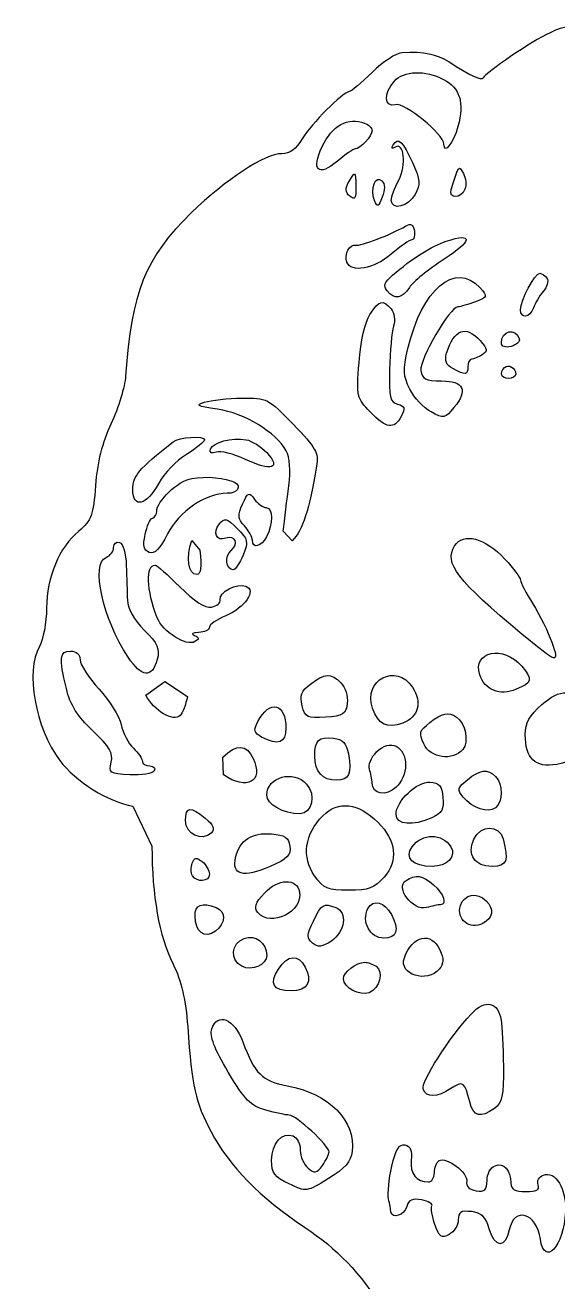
# Model space of a CAD drawing. Header units: millimetres. Extents: x 12 to 319, y 5 to 447.
# Drawn here: x 54.7 to 76.2, y 393.3 to 443.9 of the extents above; entities that cross this region are included whole.
import ezdxf

# ---------------------------------------------------------------- set-up
doc = ezdxf.new("R2010")
doc.units = ezdxf.units.MM
doc.layers.add('Layer 01', color=12, linetype='Continuous', true_color=0xc80000)

msp = doc.modelspace()

# ---------------------------------------------------------------- linework, layer by layer
at = {"layer": 'Layer 01'}
for p, q in [((65.486, 423.146), (65.121, 423.53)), ((61.447, 423.153), (61.772, 422.766)), ((59.601, 416.934), (60.354, 417.477)), ((60.354, 417.477), (61.27, 416.875)), ((62.715, 413.725), (62.694, 414.436)), ((59.071, 412.472), (59.843, 410.86))]:
    msp.add_line(p, q, dxfattribs=at)
for points in [[(75.849, 443.584), (75.104, 443.235), (73.257, 441.987), (73.157, 441.764)], [(77.34, 443.647), (76.643, 443.887), (76.481, 443.88), (75.849, 443.584)], [(69.904, 442.777), (69.67, 442.765), (69.125, 442.409), (68.693, 441.986)], [(71.772, 442.406), (71.304, 442.715), (70.775, 442.82), (69.904, 442.777)], [(73.157, 441.764), (73.096, 441.63), (72.6, 441.86), (71.772, 442.406)], [(68.693, 441.986), (68.262, 441.562), (67.847, 441.214), (67.772, 441.211)], [(69.589, 441.634), (69.973, 442.058), (70.824, 442.088), (71.567, 441.704)], [(69.628, 440.687), (69.168, 440.567), (69.145, 441.143), (69.589, 441.634)], [(71.567, 441.704), (72.222, 441.365), (72.406, 440.764), (72.144, 439.816)], [(67.772, 441.211), (67.521, 441.201), (66.237, 439.909), (65.882, 439.308)], [(71.58, 439.096), (71.58, 439.498), (70.001, 440.785), (69.628, 440.687)], [(66.685, 439.001), (67.085, 439.844), (67.726, 440.199), (68.389, 439.945)], [(68.389, 439.945), (68.557, 439.881), (68.693, 439.744), (68.693, 439.642)], [(68.693, 439.642), (68.693, 439.431), (68.209, 438.907), (68.013, 438.907)], [(69.543, 439.073), (69.743, 439.396), (69.926, 439.224), (70.326, 438.336)], [(72.144, 439.816), (71.958, 439.141), (71.58, 438.658), (71.58, 439.096)], [(65.882, 439.308), (65.644, 438.905), (65.382, 438.715), (65.065, 438.715)], [(67.299, 438.415), (66.527, 437.766), (66.232, 438.047), (66.685, 439.001)], [(68.013, 438.907), (67.942, 438.907), (67.62, 438.686), (67.299, 438.415)], [(69.62, 438.981), (69.487, 438.899), (69.457, 438.934), (69.543, 439.073)], [(69.763, 437.65), (70.084, 438.266), (69.983, 439.206), (69.62, 438.981)], [(65.065, 438.715), (64.391, 438.715), (62.817, 437.686), (61.423, 436.336)], [(70.326, 438.336), (70.63, 437.662), (70.644, 437.487), (70.423, 437.076)], [(67.784, 437.628), (68.008, 438.02), (68.021, 438.009), (68.039, 437.416)], [(68.788, 436.839), (68.607, 437.288), (68.834, 437.881), (69.09, 437.625)], [(71.874, 437.272), (72.193, 438.29), (72.169, 438.259), (72.363, 437.913)], [(72.363, 437.913), (72.462, 437.737), (72.49, 437.456), (72.425, 437.288)], [(67.803, 437.003), (67.598, 437.174), (67.594, 437.297), (67.784, 437.628)], [(68.039, 437.416), (68.055, 436.917), (68.007, 436.834), (67.803, 437.003)], [(69.09, 437.625), (69.213, 437.502), (69.218, 437.265), (69.103, 436.967)], [(69.464, 436.839), (69.465, 436.971), (69.6, 437.336), (69.763, 437.65)], [(69.103, 436.967), (68.947, 436.561), (68.907, 436.545), (68.788, 436.839)], [(70.423, 437.076), (70.16, 436.584), (69.462, 436.411), (69.464, 436.839)], [(72.425, 437.288), (72.276, 436.9), (71.753, 436.884), (71.874, 437.272)], [(61.423, 436.336), (59.574, 434.544), (59.008, 433.134), (58.785, 429.767)], [(68.038, 435.033), (68.212, 434.987), (69.491, 435.478), (70.04, 435.802)], [(70.04, 435.802), (70.25, 435.925), (70.346, 435.873), (70.391, 435.611)], [(70.391, 435.611), (70.424, 435.413), (70.381, 435.251), (70.294, 435.251)], [(71.676, 435.195), (72.772, 435.559), (72.728, 435.209), (71.586, 434.47)], [(67.674, 434.355), (67.556, 434.661), (67.79, 435.098), (68.038, 435.033)], [(70.294, 435.251), (70.208, 435.25), (69.834, 434.991), (69.463, 434.674)], [(69.514, 433.827), (70.283, 434.491), (71.087, 435), (71.676, 435.195)], [(69.463, 434.674), (68.759, 434.071), (67.845, 433.908), (67.674, 434.355)], [(70.134, 430.877), (70.688, 433.259), (72.042, 434.411), (73.018, 433.332)], [(71.586, 434.47), (70.955, 434.063), (70.329, 433.552), (70.194, 433.336)], [(69.297, 433.199), (69.135, 433.394), (69.187, 433.544), (69.514, 433.827)], [(74.658, 432.431), (74.658, 432.806), (75.234, 433.904), (75.431, 433.904)], [(75.431, 433.904), (75.523, 433.904), (75.655, 433.812), (75.724, 433.7)], [(70.194, 433.336), (69.91, 432.881), (69.6, 432.833), (69.297, 433.199)], [(73.018, 433.332), (73.352, 432.964), (73.346, 432.946), (72.843, 432.755)], [(75.724, 433.7), (75.794, 433.587), (75.725, 433.349), (75.572, 433.17)], [(68.603, 432.251), (68.978, 432.822), (69.131, 432.862), (69.455, 432.47)], [(75.572, 433.17), (75.419, 432.992), (75.24, 432.694), (75.175, 432.509)], [(69.455, 432.47), (69.588, 432.311), (69.63, 432.011), (69.555, 431.773)], [(72.142, 432.557), (71.821, 432.557), (70.591, 430.441), (70.654, 429.998)], [(72.843, 432.755), (72.558, 432.646), (72.242, 432.557), (72.142, 432.557)], [(75.175, 432.509), (75.034, 432.113), (74.658, 432.057), (74.658, 432.431)], [(68.168, 430.322), (68.233, 431.18), (68.407, 431.951), (68.603, 432.251)], [(69.555, 431.773), (69.482, 431.544), (69.41, 430.765), (69.395, 430.042)], [(71.69, 430.693), (71.986, 431.658), (72.457, 431.835), (73.034, 431.199)], [(73.889, 431.1), (73.889, 431.598), (74.453, 431.732), (74.606, 431.271)], [(74.606, 431.271), (74.644, 431.159), (74.497, 431.021), (74.281, 430.964)], [(70.21, 429.241), (69.942, 429.774), (69.931, 430.004), (70.134, 430.877)], [(73.034, 431.199), (73.341, 430.859), (73.352, 430.776), (73.111, 430.624)], [(74.281, 430.964), (74.042, 430.902), (73.889, 430.955), (73.889, 431.1)], [(68.617, 428.325), (68.078, 428.875), (68.064, 428.94), (68.168, 430.322)], [(71.943, 430.068), (71.664, 430.217), (71.596, 430.385), (71.69, 430.693)], [(72.686, 430.444), (72.607, 430.442), (72.542, 430.311), (72.542, 430.152)], [(73.111, 430.624), (72.957, 430.527), (72.766, 430.445), (72.686, 430.444)], [(74.012, 430.115), (74.166, 430.268), (74.466, 430.095), (74.466, 429.852)], [(58.785, 429.767), (58.757, 429.344), (58.494, 428.486), (58.202, 427.861)], [(69.395, 430.042), (69.371, 428.919), (69.418, 428.715), (69.718, 428.637)], [(70.654, 429.998), (70.704, 429.643), (70.837, 429.575), (71.479, 429.575)], [(72.542, 430.152), (72.542, 429.809), (72.449, 429.796), (71.943, 430.068)], [(74.177, 429.671), (73.88, 429.671), (73.795, 429.898), (74.012, 430.115)], [(74.466, 429.852), (74.466, 429.752), (74.336, 429.671), (74.177, 429.671)], [(71.062, 428.328), (70.765, 428.489), (70.381, 428.9), (70.21, 429.241)], [(71.479, 429.575), (72.387, 429.575), (72.562, 429.203), (71.984, 428.5)], [(62.483, 428.435), (61.636, 428.557), (61.553, 428.603), (61.959, 428.722)], [(61.959, 428.722), (62.223, 428.799), (62.9, 428.872), (63.463, 428.882)], [(63.463, 428.882), (64.46, 428.901), (64.511, 428.875), (65.524, 427.829)], [(65.243, 426.76), (64.849, 427.496), (63.559, 428.279), (62.483, 428.435)], [(69.856, 428.146), (69.568, 427.608), (69.28, 427.65), (68.617, 428.325)], [(69.718, 428.637), (70.009, 428.561), (70.033, 428.477), (69.856, 428.146)], [(71.984, 428.5), (71.624, 428.06), (71.574, 428.051), (71.062, 428.328)], [(58.202, 427.861), (57.842, 427.091), (57.639, 426.288), (57.573, 425.371)], [(65.524, 427.829), (66.439, 426.884), (66.55, 426.685), (66.46, 426.146)], [(60.689, 427.127), (60.925, 427.316), (61.959, 427.381), (61.959, 427.207)], [(61.959, 427.207), (61.959, 427.131), (61.629, 426.864), (61.227, 426.616)], [(62.198, 426.827), (62.293, 427.112), (63.055, 427.316), (63.627, 427.209)], [(63.627, 427.209), (63.857, 427.166), (64.232, 426.932), (64.46, 426.689)], [(59.073, 425.211), (59.073, 425.749), (59.3, 426.018), (60.689, 427.127)], [(62.424, 426.709), (62.233, 426.636), (62.148, 426.68), (62.198, 426.827)], [(63.605, 426.415), (63.124, 426.641), (62.592, 426.774), (62.424, 426.709)], [(65.342, 425.359), (65.422, 425.978), (65.386, 426.494), (65.243, 426.76)], [(61.227, 426.616), (60.824, 426.367), (60.327, 425.85), (60.121, 425.466)], [(64.46, 426.689), (65.053, 426.058), (64.644, 425.927), (63.605, 426.415)], [(61.445, 425.648), (62.014, 425.755), (62.829, 425.682), (63.161, 425.496)], [(66.46, 426.146), (66.166, 424.383), (65.901, 423.566), (65.486, 423.146)], [(57.573, 425.371), (57.487, 424.162), (57.415, 423.967), (56.9, 423.533)], [(60.121, 425.466), (59.631, 424.554), (59.073, 424.418), (59.073, 425.211)], [(60.035, 424.317), (60.035, 424.75), (60.873, 425.541), (61.445, 425.648)], [(63.161, 425.496), (63.467, 425.325), (63.286, 425.053), (62.865, 425.053)], [(65.121, 423.53), (65.173, 423.997), (65.272, 424.82), (65.342, 425.359)], [(62.865, 425.053), (62.003, 425.053), (60.926, 424.319), (60.469, 423.421)], [(63.485, 424.619), (63.705, 425.102), (63.744, 425.118), (63.969, 424.81)], [(63.969, 424.81), (64.104, 424.626), (64.313, 424.476), (64.433, 424.476)], [(59.866, 424.059), (59.959, 424.094), (60.035, 424.21), (60.035, 424.317)], [(63.564, 423.74), (63.294, 424.038), (63.281, 424.173), (63.485, 424.619)], [(64.433, 424.476), (64.707, 424.476), (64.719, 423.804), (64.453, 423.308)], [(59.567, 423.394), (59.638, 423.724), (59.773, 424.023), (59.866, 424.059)], [(62.811, 423.246), (62.436, 423.102), (62.267, 423.477), (62.552, 423.822)], [(62.552, 423.822), (62.764, 424.077), (62.853, 424.054), (63.272, 423.635)], [(63.883, 423.162), (63.883, 423.286), (63.739, 423.546), (63.564, 423.74)], [(56.9, 423.533), (56.107, 422.866), (55.62, 421.699), (55.606, 420.435)], [(59.736, 422.678), (59.512, 422.764), (59.47, 422.944), (59.567, 423.394)], [(60.469, 423.421), (60.159, 422.81), (59.948, 422.597), (59.736, 422.678)], [(63.026, 422.752), (63.351, 423.021), (63.19, 423.392), (62.811, 423.246)], [(63.272, 423.635), (63.709, 423.198), (63.729, 423.108), (63.504, 422.566)], [(64.453, 423.308), (64.234, 422.898), (63.883, 422.808), (63.883, 423.162)], [(72.009, 422.938), (72.356, 423.495), (73.242, 423.263), (74.033, 422.409)], [(57.999, 422.476), (58.166, 422.54), (58.303, 422.72), (58.303, 422.877)], [(58.303, 422.877), (58.303, 423.033), (58.411, 423.124), (58.543, 423.079)], [(58.543, 423.079), (58.681, 423.032), (58.795, 422.635), (58.81, 422.149)], [(61.65, 421.782), (61.305, 421.782), (61.2, 422.491), (61.447, 423.153)], [(61.772, 422.766), (61.842, 422.089), (61.804, 421.782), (61.65, 421.782)], [(63.111, 421.974), (62.817, 421.974), (62.757, 422.528), (63.026, 422.752)], [(74.73, 419.377), (72.095, 421.561), (71.576, 422.241), (72.009, 422.938)], [(58.882, 418.461), (57.865, 419.997), (57.373, 422.236), (57.999, 422.476)], [(58.81, 422.149), (58.824, 421.682), (58.845, 421.054), (58.858, 420.752)], [(60.051, 420.05), (59.622, 421.168), (59.586, 422.167), (59.975, 422.167)], [(59.975, 422.167), (60.036, 422.167), (60.479, 421.773), (60.96, 421.292)], [(63.504, 422.566), (63.369, 422.24), (63.192, 421.974), (63.111, 421.974)], [(74.033, 422.409), (74.377, 422.037), (74.658, 421.656), (74.658, 421.561)], [(60.96, 421.292), (61.545, 420.707), (61.967, 420.437), (62.234, 420.479)], [(62.586, 420.77), (62.526, 421.07), (63.255, 421.458), (63.618, 421.318)], [(63.618, 421.318), (64.06, 421.149), (63.588, 420.453), (62.809, 420.127)], [(74.658, 421.561), (74.658, 421.467), (74.882, 421.035), (75.156, 420.601)], [(58.858, 420.752), (58.872, 420.405), (59.121, 419.963), (59.536, 419.548)], [(62.234, 420.479), (62.453, 420.513), (62.612, 420.644), (62.586, 420.77)], [(55.606, 420.435), (55.6, 419.853), (55.472, 419.16), (55.32, 418.896)], [(62.809, 420.127), (62.447, 419.976), (62.151, 419.767), (62.151, 419.663)], [(75.156, 420.601), (75.429, 420.168), (75.773, 419.474), (75.919, 419.06)], [(61.572, 419.087), (61.231, 418.876), (60.267, 419.485), (60.051, 420.05)], [(62.151, 419.663), (62.151, 419.558), (61.956, 419.466), (61.718, 419.458)], [(59.536, 419.548), (60.085, 418.999), (60.17, 418.805), (60.052, 418.364)], [(61.718, 419.458), (61.469, 419.449), (61.397, 419.398), (61.548, 419.338)], [(61.548, 419.338), (61.751, 419.257), (61.756, 419.201), (61.572, 419.087)], [(75.919, 419.06), (76.233, 418.171), (76.16, 418.19), (74.73, 419.377)], [(55.32, 418.896), (54.746, 417.89), (55.148, 415.64), (56.141, 414.305)], [(56.402, 417.201), (56.1, 418.464), (56.127, 418.703), (56.571, 418.703)], [(56.571, 418.703), (56.816, 418.703), (56.956, 418.575), (56.956, 418.35)], [(73.02, 417.75), (72.718, 418.701), (73.976, 418.96), (74.707, 418.096)], [(56.956, 418.35), (56.956, 418.156), (57.297, 417.628), (57.715, 417.175)], [(60.052, 418.364), (59.847, 417.601), (59.43, 417.635), (58.882, 418.461)], [(68.715, 416.416), (68.321, 417.544), (69.666, 418.245), (70.317, 417.251)], [(66.213, 417.378), (66.784, 417.817), (67.04, 417.828), (67.439, 417.428)], [(74.483, 417.171), (73.821, 416.896), (73.215, 417.136), (73.02, 417.75)], [(74.707, 418.096), (75.163, 417.557), (75.135, 417.441), (74.483, 417.171)], [(57.467, 415.494), (56.842, 416.085), (56.56, 416.537), (56.402, 417.201)], [(57.715, 417.175), (58.132, 416.723), (58.532, 416.081), (58.603, 415.748)], [(65.882, 416.506), (65.779, 416.916), (65.848, 417.098), (66.213, 417.378)], [(67.439, 417.428), (67.613, 417.255), (67.726, 416.89), (67.694, 416.61)], [(70.317, 417.251), (70.714, 416.646), (70.553, 416.048), (69.929, 415.811)], [(75.514, 416.551), (76.252, 417.2), (76.793, 417.19), (77.262, 416.52)], [(60.982, 416.12), (60.714, 415.835), (59.914, 416.307), (59.601, 416.934)], [(61.27, 416.875), (61.203, 416.558), (61.073, 416.218), (60.982, 416.12)], [(64.102, 415.873), (64.574, 416.77), (65.23, 416.611), (65.23, 415.601)], [(67.694, 416.61), (67.642, 416.166), (67.538, 416.098), (66.824, 416.047)], [(66.824, 416.047), (66.082, 415.993), (66.001, 416.032), (65.882, 416.506)], [(69.929, 415.811), (69.296, 415.571), (68.949, 415.744), (68.715, 416.416)], [(71.012, 415.83), (71.524, 416.224), (71.752, 416.272), (72.083, 416.054)], [(74.851, 415.353), (74.851, 415.815), (75.017, 416.115), (75.514, 416.551)], [(77.262, 416.52), (77.946, 415.543), (77.371, 414.346), (76.121, 414.146)], [(58.603, 415.748), (58.674, 415.416), (58.896, 414.988), (59.095, 414.799)], [(64.253, 415.248), (63.936, 415.417), (63.913, 415.514), (64.102, 415.873)], [(65.23, 415.601), (65.23, 415.003), (64.92, 414.891), (64.253, 415.248)], [(70.767, 414.969), (70.565, 415.411), (70.593, 415.509), (71.012, 415.83)], [(72.083, 416.054), (72.441, 415.818), (72.593, 415.052), (72.342, 414.749)], [(58.202, 414.232), (58.295, 414.6), (58.149, 414.85), (57.467, 415.494)], [(66.384, 414.476), (66.384, 415.122), (66.541, 415.271), (67.146, 415.2)], [(67.146, 415.2), (67.516, 415.157), (67.66, 415.004), (67.743, 414.566)], [(68.875, 414.652), (69.411, 415.188), (70.04, 414.894), (70.04, 414.108)], [(76.121, 414.146), (75.233, 414.003), (74.851, 414.366), (74.851, 415.353)], [(59.095, 414.799), (59.294, 414.61), (59.457, 414.372), (59.457, 414.27)], [(62.694, 414.436), (63.241, 414.983), (63.648, 414.966), (63.912, 414.386)], [(67.743, 414.566), (67.891, 413.782), (67.768, 413.508), (67.268, 413.508)], [(68.582, 413.958), (68.521, 414.118), (68.653, 414.429), (68.875, 414.652)], [(72.342, 414.749), (71.945, 414.271), (71.027, 414.399), (70.767, 414.969)], [(56.141, 414.305), (56.769, 413.462), (58.103, 412.627), (59.071, 412.472)], [(58.948, 413.729), (58.145, 413.77), (58.095, 413.804), (58.202, 414.232)], [(59.457, 414.27), (59.457, 414.168), (59.592, 414.085), (59.757, 414.085)], [(59.757, 414.085), (59.922, 414.085), (60.002, 413.995), (59.933, 413.885)], [(63.912, 414.386), (64.337, 413.454), (63.675, 413.088), (62.715, 413.725)], [(67.268, 413.508), (66.705, 413.508), (66.384, 413.859), (66.384, 414.476)], [(70.04, 414.108), (70.04, 413.811), (69.87, 413.414), (69.663, 413.226)], [(59.933, 413.885), (59.865, 413.774), (59.422, 413.704), (58.948, 413.729)], [(64.46, 412.916), (64.46, 413.645), (65.531, 413.94), (66.059, 413.356)], [(68.693, 413.39), (68.693, 413.543), (68.643, 413.799), (68.582, 413.958)], [(72.521, 413.53), (73.041, 413.95), (73.335, 413.985), (73.658, 413.662)], [(73.658, 413.662), (73.959, 413.36), (73.954, 412.645), (73.648, 412.399)], [(66.059, 413.356), (66.449, 412.925), (66.282, 412.161), (65.797, 412.161)], [(69.663, 413.226), (69.25, 412.852), (68.693, 412.947), (68.693, 413.39)], [(69.656, 412.133), (69.656, 412.671), (70.483, 413.462), (71.018, 413.435)], [(71.018, 413.435), (71.39, 413.416), (71.495, 413.293), (71.541, 412.821)], [(72.349, 412.835), (72.105, 413.129), (72.124, 413.208), (72.521, 413.53)], [(65.797, 412.161), (65.115, 412.161), (64.46, 412.531), (64.46, 412.916)], [(66.709, 412.083), (67.328, 412.702), (68.146, 412.605), (68.925, 411.82)], [(71.541, 412.821), (71.588, 412.344), (71.503, 412.188), (71.099, 412.004)], [(73.648, 412.399), (73.359, 412.166), (72.729, 412.377), (72.349, 412.835)], [(61.189, 411.885), (61.189, 412.45), (61.384, 412.474), (61.986, 411.982)], [(66.378, 409.669), (65.854, 410.404), (65.985, 411.359), (66.709, 412.083)], [(71.099, 412.004), (70.326, 411.651), (69.656, 411.711), (69.656, 412.133)], [(62.219, 411.386), (61.862, 411.022), (61.189, 411.349), (61.189, 411.885)], [(61.986, 411.982), (62.329, 411.701), (62.386, 411.556), (62.219, 411.386)], [(68.925, 411.82), (69.663, 411.076), (69.753, 410.275), (69.174, 409.611)], [(72.786, 411.138), (73.055, 411.731), (73.802, 411.738), (73.96, 411.151)], [(63.206, 410.407), (63.373, 411.102), (63.858, 411.419), (64.653, 411.352)], [(64.653, 411.352), (65.186, 411.307), (65.339, 411.204), (65.388, 410.857)], [(70.297, 410.831), (70.709, 411.391), (71.512, 411.391), (71.858, 410.83)], [(73.514, 410.044), (72.813, 410.044), (72.501, 410.513), (72.786, 411.138)], [(73.96, 411.151), (74.198, 410.262), (74.11, 410.044), (73.514, 410.044)], [(59.843, 410.86), (59.845, 408.841), (60.126, 407.273), (60.694, 406.11)], [(65.388, 410.857), (65.439, 410.501), (65.291, 410.349), (64.589, 410.039)], [(71.102, 410.044), (70.334, 410.044), (69.975, 410.395), (70.297, 410.831)], [(71.858, 410.83), (72.099, 410.441), (71.717, 410.044), (71.102, 410.044)], [(61.472, 409.669), (61.404, 409.78), (61.399, 410.006), (61.463, 410.171)], [(61.463, 410.171), (61.556, 410.415), (61.633, 410.427), (61.865, 410.235)], [(61.865, 410.235), (62.022, 410.104), (62.151, 409.878), (62.151, 409.732)], [(64.589, 410.039), (63.525, 409.568), (63.035, 409.698), (63.206, 410.407)], [(62.151, 409.732), (62.151, 409.422), (61.653, 409.375), (61.472, 409.669)], [(64.367, 408.971), (64.912, 409.559), (65.666, 409.586), (65.774, 409.02)], [(67.754, 409.082), (66.905, 409.082), (66.748, 409.149), (66.378, 409.669)], [(69.174, 409.611), (68.786, 409.167), (68.559, 409.082), (67.754, 409.082)], [(70.056, 409.48), (70.462, 409.738), (70.706, 409.698), (71.165, 409.3)], [(65.774, 409.02), (65.926, 408.224), (64.611, 407.571), (64.099, 408.188)], [(70.875, 408.388), (70.326, 408.241), (69.609, 409.198), (70.056, 409.48)], [(71.165, 409.3), (71.572, 408.948), (71.721, 408.507), (71.435, 408.502)], [(72.243, 408.471), (72.388, 408.929), (72.908, 409.023), (73.273, 408.659)], [(61.574, 408.047), (61.574, 408.508), (61.837, 408.613), (62.424, 408.388)], [(64.099, 408.188), (63.933, 408.388), (63.994, 408.569), (64.367, 408.971)], [(66.334, 407.846), (66.662, 408.535), (66.736, 408.579), (67.235, 408.388)], [(68.527, 408.353), (68.728, 408.739), (69.197, 408.617), (69.468, 408.11)], [(71.435, 408.502), (71.356, 408.501), (71.104, 408.449), (70.875, 408.388)], [(73.273, 408.659), (73.607, 408.325), (73.557, 407.97), (73.146, 407.749)], [(62.392, 407.436), (61.963, 407.122), (61.574, 407.413), (61.574, 408.047)], [(62.424, 408.388), (62.828, 408.233), (62.811, 407.742), (62.392, 407.436)], [(67.235, 408.388), (67.71, 408.206), (67.604, 407.402), (67.057, 407.043)], [(69.168, 407.158), (68.606, 407.158), (68.249, 407.824), (68.527, 408.353)], [(69.468, 408.11), (69.797, 407.496), (69.691, 407.158), (69.168, 407.158)], [(73.146, 407.749), (72.626, 407.471), (72.067, 407.918), (72.243, 408.471)], [(66.298, 406.958), (66.057, 407.158), (66.062, 407.275), (66.334, 407.846)], [(63.455, 406.027), (62.972, 406.285), (63.026, 406.944), (63.546, 407.147)], [(63.546, 407.147), (63.996, 407.322), (64.46, 406.972), (64.46, 406.457)], [(67.057, 407.043), (66.677, 406.795), (66.516, 406.777), (66.298, 406.958)], [(69.989, 406.364), (70.311, 407.271), (71.074, 407.441), (71.42, 406.683)], [(64.929, 405.916), (65.308, 406.494), (65.722, 406.521), (66.008, 405.988)], [(71.42, 406.683), (71.585, 406.319), (71.579, 406.138), (71.392, 405.913)], [(60.694, 406.11), (61.025, 405.433), (61.203, 404.67), (61.279, 403.598)], [(64.46, 406.457), (64.46, 406.078), (63.848, 405.816), (63.455, 406.027)], [(66.008, 405.988), (66.318, 405.409), (66.097, 405.041), (65.44, 405.041)], [(67.539, 405.52), (67.539, 405.792), (68.044, 406.182), (68.405, 406.187)], [(68.405, 406.187), (68.511, 406.189), (68.715, 406.116), (68.858, 406.025)], [(68.858, 406.025), (69.179, 405.821), (68.993, 405.124), (68.576, 404.964)], [(71.392, 405.913), (70.904, 405.324), (69.752, 405.694), (69.989, 406.364)], [(65.44, 405.041), (64.705, 405.041), (64.541, 405.323), (64.929, 405.916)], [(68.576, 404.964), (68.194, 404.817), (67.539, 405.168), (67.539, 405.52)], [(72.686, 404.119), (73.245, 404.715), (73.753, 404.602), (73.882, 403.855)], [(62.248, 403.503), (62.468, 404.196), (63.153, 403.915), (63.493, 402.992)], [(70.746, 401.082), (70.64, 401.36), (71.797, 403.172), (72.686, 404.119)], [(61.279, 403.598), (61.456, 401.139), (61.578, 400.588), (62.22, 399.371)], [(62.909, 401.768), (62.349, 402.71), (62.157, 403.216), (62.248, 403.503)], [(73.882, 403.855), (73.925, 403.608), (73.965, 402.771), (73.972, 401.995)], [(63.493, 402.992), (63.965, 401.711), (64.277, 401.4), (65.278, 401.217)], [(73.972, 401.995), (73.983, 400.812), (73.925, 400.54), (73.611, 400.311)], [(64.416, 400.24), (63.81, 400.408), (63.575, 400.646), (62.909, 401.768)], [(72.615, 400.568), (72.421, 401.378), (72.349, 401.429), (71.857, 401.107)], [(65.278, 401.217), (66.962, 400.91), (68.035, 399.824), (67.89, 398.575)], [(71.857, 401.107), (71.289, 400.735), (70.883, 400.725), (70.746, 401.082)], [(73.611, 400.311), (73.052, 399.903), (72.756, 399.979), (72.615, 400.568)], [(65.361, 400.04), (65.236, 400.04), (64.811, 400.13), (64.416, 400.24)], [(66.962, 398.561), (66.962, 398.815), (65.636, 400.038), (65.361, 400.04)], [(62.22, 399.371), (62.948, 397.989), (64.187, 396.721), (65.973, 395.534)], [(64.653, 398.223), (64.653, 398.903), (65.067, 399.372), (65.516, 399.2)], [(65.516, 399.2), (65.676, 399.139), (65.807, 398.88), (65.807, 398.625)], [(65.807, 398.625), (65.807, 398.37), (65.946, 398.046), (66.117, 397.905)], [(66.694, 398.014), (66.841, 398.215), (66.962, 398.462), (66.962, 398.561)], [(67.89, 398.575), (67.843, 398.169), (67.604, 397.894), (66.942, 397.485)], [(69.486, 397.98), (69.646, 398.673), (69.778, 398.888), (70.014, 398.839)], [(70.014, 398.839), (70.236, 398.793), (70.311, 398.611), (70.269, 398.222)], [(65.354, 397.274), (64.763, 397.555), (64.653, 397.705), (64.653, 398.223)], [(66.117, 397.905), (66.38, 397.686), (66.466, 397.703), (66.694, 398.014)], [(69.354, 396.671), (69.309, 396.883), (69.369, 397.472), (69.486, 397.98)], [(70.269, 398.222), (70.21, 397.683), (70.469, 397.354), (70.954, 397.348)], [(71.195, 397.718), (71.195, 397.924), (71.279, 398.144), (71.382, 398.207)], [(71.382, 398.207), (71.67, 398.385), (72.554, 397.721), (72.497, 397.369)], [(73.312, 397.407), (73.312, 397.672), (73.453, 397.935), (73.633, 398.004)], [(73.633, 398.004), (73.984, 398.139), (74.266, 397.826), (74.271, 397.297)], [(66.942, 397.485), (66.061, 396.943), (66.051, 396.941), (65.354, 397.274)], [(70.954, 397.348), (71.087, 397.346), (71.195, 397.513), (71.195, 397.718)], [(72.879, 396.995), (73.227, 396.945), (73.312, 397.026), (73.312, 397.407)], [(75.365, 397.232), (75.307, 397.382), (75.403, 397.56), (75.577, 397.627)], [(75.577, 397.627), (76.063, 397.813), (76.514, 397.066), (76.468, 396.151)], [(72.497, 397.369), (72.464, 397.171), (72.604, 397.033), (72.879, 396.995)], [(74.271, 397.297), (74.273, 397.049), (74.431, 396.96), (74.871, 396.96)], [(74.871, 396.96), (75.308, 396.96), (75.441, 397.033), (75.365, 397.232)], [(69.448, 396.142), (69.44, 396.221), (69.398, 396.459), (69.354, 396.671)], [(70.688, 396.627), (70.309, 396.699), (70.162, 396.634), (70.09, 396.36)], [(71.099, 396.383), (71.149, 396.464), (70.964, 396.574), (70.688, 396.627)], [(71.215, 395.638), (71.101, 395.966), (71.048, 396.301), (71.099, 396.383)], [(75.458, 395.051), (75.306, 396.112), (74.398, 396.38), (74.206, 395.42)], [(70.09, 396.36), (70, 396.015), (69.479, 395.838), (69.448, 396.142)], [(72.686, 396.155), (72.263, 396.204), (72.157, 396.138), (72.157, 395.825)], [(73.399, 395.469), (73.257, 395.951), (73.095, 396.108), (72.686, 396.155)], [(76.468, 396.151), (76.396, 394.759), (75.62, 393.912), (75.458, 395.051)], [(65.973, 395.534), (67.296, 394.655), (68.197, 393.711), (69.126, 392.23)], [(71.79, 395.238), (71.477, 395.07), (71.392, 395.13), (71.215, 395.638)], [(72.157, 395.825), (72.157, 395.61), (71.992, 395.346), (71.79, 395.238)], [(74.206, 395.42), (74.054, 394.659), (73.63, 394.685), (73.399, 395.469)]]:
    msp.add_open_spline(points, degree=3, dxfattribs=at)

doc.saveas('drawing.dxf')
